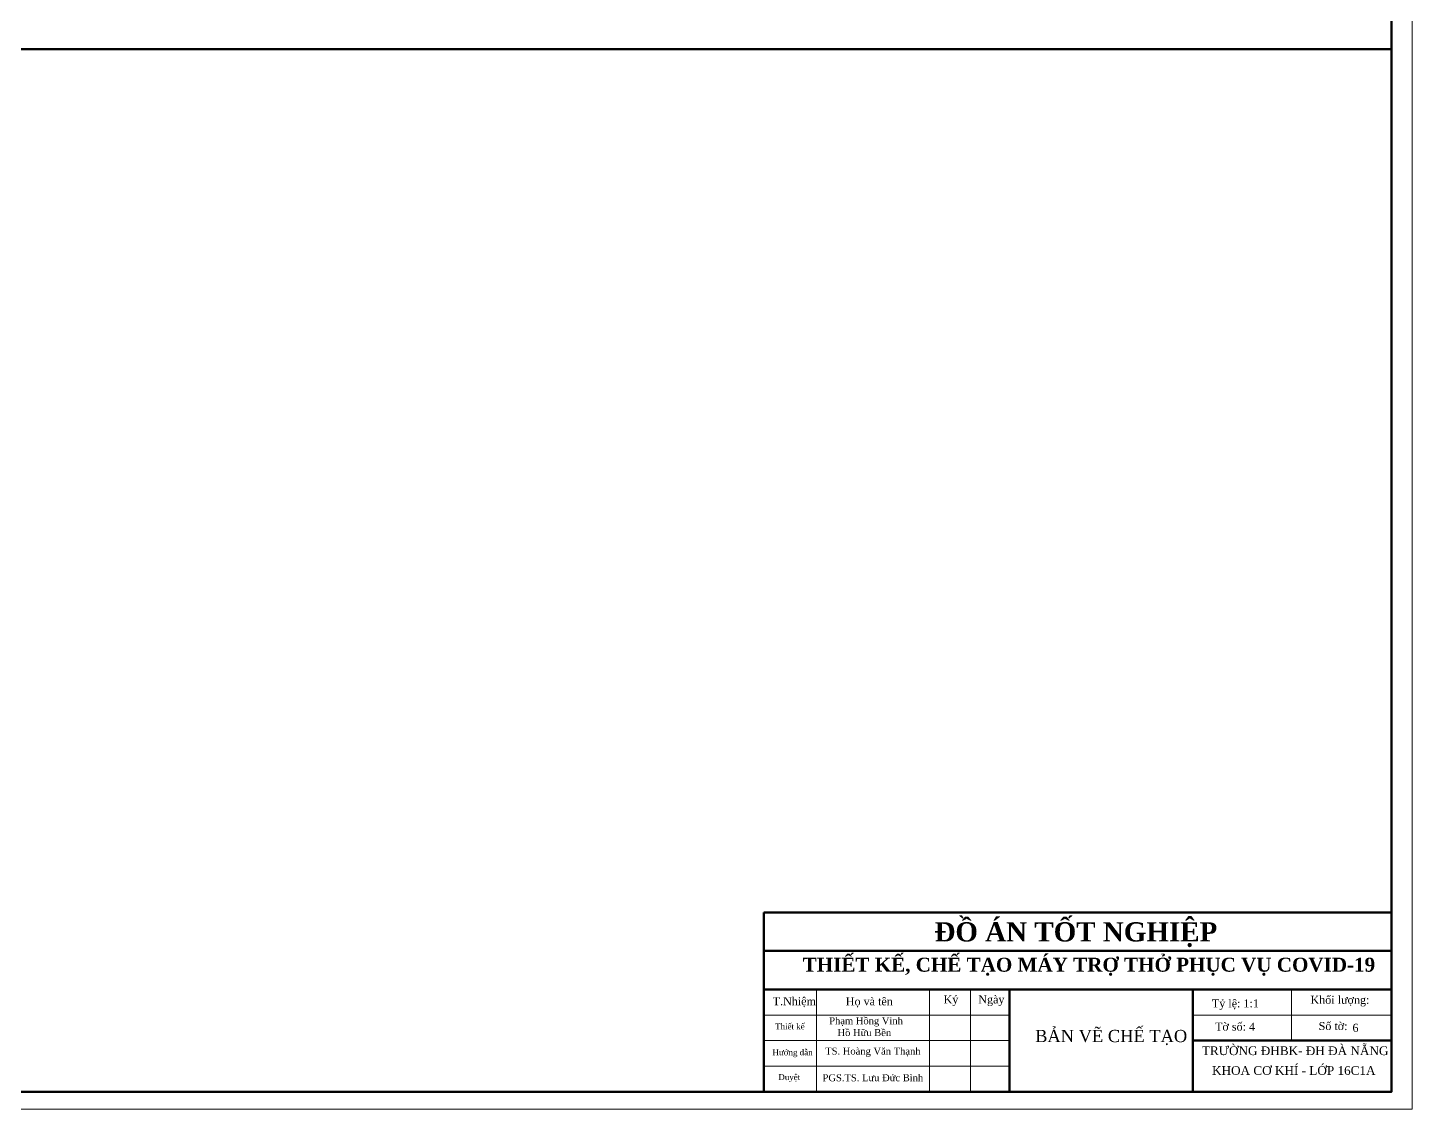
# Model space of a CAD drawing. Header units: inches. Extents: x -122986 to 27550, y -4965 to 6170.
# Drawn here: x 5792.3 to 6189.4, y 271.2 to 581.3 of the extents above; entities that cross this region are included whole.
import ezdxf

# ---------------------------------------------------------------- set-up
doc = ezdxf.new("R2010")
doc.units = ezdxf.units.IN
doc.header["$LTSCALE"] = 2
doc.header["$MEASUREMENT"] = 0
for name, color, linetype, lineweight in [('1 mãnh', 7, 'Continuous', 5), ('1 Đậm', 7, 'Continuous', 50), ('đường nhạt', 5, 'Continuous', 25)]:
    doc.layers.add(name, color=color, linetype=linetype, lineweight=lineweight)
doc.layers.add('d-manh', color=2, linetype='Continuous')
doc.styles.add('SON', font='times.ttf')
doc.styles.add('TCVN', font='times.ttf', dxfattribs={"height": 2.5})
doc.styles.add('vn', font='VTIMEN.TTF', dxfattribs={"height": 4})

msp = doc.modelspace()

# ---------------------------------------------------------------- linework, layer by layer
at = {"lineweight": 20, "ltscale": 2}
for p, q in [((6018.537, 276.226), (6018.537, 305.601)), ((6050.955, 276.226), (6050.955, 305.601)), ((6062.659, 276.226), (6062.659, 305.601)), ((6154.759, 290.913), (6154.759, 305.601)), ((6003.394, 298.257), (6073.905, 298.257)), ((6126.501, 298.257), (6183.394, 298.257)), ((6003.394, 290.913), (6073.905, 290.913)), ((6003.394, 283.569), (6073.905, 283.569))]:
    msp.add_line(p, q, dxfattribs=at)
at = {"layer": '1 mãnh', "ltscale": 15}
for points in [[(5348.394, 1460.226), (5348.394, 271.226), (6189.394, 271.226), (6189.394, 1460.226)], [(6126.501, 276.226), (6183.394, 276.226), (6183.394, 290.913), (6126.501, 290.913)]]:
    msp.add_lwpolyline(points, close=True, dxfattribs=at)
at = {"layer": '1 Đậm', "lineweight": 50, "ltscale": 15}
for p, q in [((5353.394, 575.226), (6183.394, 575.226)), ((6003.394, 327.633), (6003.394, 276.226))]:
    msp.add_line(p, q, dxfattribs=at)
at = {"layer": '1 Đậm', "lineweight": 50, "ltscale": 0.2}
for p, q in [((6003.394, 327.633), (6183.394, 327.633)), ((6003.394, 316.617), (6183.394, 316.617)), ((6003.394, 305.601), (6183.394, 305.601)), ((6073.905, 276.226), (6073.905, 305.601)), ((6126.501, 276.226), (6126.501, 305.601)), ((6126.501, 290.913), (6183.394, 290.913))]:
    msp.add_line(p, q, dxfattribs=at)
at = {"layer": '1 Đậm', "ltscale": 0.2}
msp.add_lwpolyline([(5353.394, 1434.226), (5353.394, 276.226), (6183.394, 276.226), (6183.394, 1434.226)], close=True, dxfattribs=at)

# ---------------------------------------------------------------- texts
at = {"lineweight": 20, "ltscale": 2, "style": 'vn'}
for s, insert, char_height, width, attachment_point in [('{\\fTimes New Roman|b1|i0|c0|p18;ĐỒ ÁN TỐT NGHIỆP}', (6092.908, 321.281), 5.50789, 165.23678, 5), ('\\A1;\\pi8.97362;{\\fTimes New Roman|b1|i0|c0|p18;THIẾT KẾ\\fTimes New Roman|b1|i0|c163|p18;, CHẾ TẠO \\fTimes New Roman|b1|i0|c0|p18;MÁY TRỢ THỞ PHỤC VỤ COVID-19}', (6005.612, 314.684), 4, 178.33453, 1), ('{\\fTimes New Roman|b0|i0|c0|p18;T.Nhiệm}', (6012.17, 301.929), 2.29496, 13.76973, 5), ('{\\fTimes New Roman|b0|i0|c0|p18;Họ và tên}', (6033.672, 301.888), 2.29496, 22.94955, 5), ('{\\fTimes New Roman|b0|i0|c0|p18;Ký}', (6057.092, 302.35), 2.29496, 13.76973, 5), ('{\\fTimes New Roman|b0|i0|c0|p18;Tỷ lệ: 1:1}', (6138.655, 301.224), 2.29496, 17.0612, 5), ('{\\fTimes New Roman|b0|i0|c0|p18;Khối lượng:}', (6168.645, 302.243), 2.29496, 16.29283, 5), ('{\\fTimes New Roman|b0|i0|c0|p18;Thiết kế}', (6010.905, 294.981), 1.7, 13.76973, 5), ('{\\fTimes New Roman|b0|i0|c0|p18;Tờ số: 4 }', (6138.566, 294.91), 2.29496, 13.76973, 5), ('{\\fTimes New Roman|b0|i0|c0|p18;Số tờ:  }', (6166.673, 295.074), 2.29496, 13.76973, 5), ('{\\fTimes New Roman|b0|i0|c0|p18;6 }', (6173.11, 294.576), 2.29496, 13.76973, 5), ('{\\fTimes New Roman|b0|i0|c0|p18;Hướng dẫn}', (6011.657, 287.286), 1.7, 13.76973, 5), ('{\\fTimes New Roman|b0|i0|c0|p18;Duyệt}', (6010.724, 280.173), 1.7, 13.76973, 5)]:
    msp.add_mtext(s, dxfattribs=dict(at, insert=insert, char_height=char_height, width=width, attachment_point=attachment_point))
at = {"lineweight": 50, "ltscale": 2, "insert": (6068.681, 302.35), "char_height": 2.29496, "width": 13.76973, "attachment_point": 5, "style": 'vn'}
msp.add_mtext('{\\fTimes New Roman|b0|i0|c0|p18;Ngày}', dxfattribs=at)
at = {"layer": 'd-manh', "lineweight": 25, "char_height": 2, "attachment_point": 5, "style": 'SON'}
for s, insert, width in [('Phạm Hồng Vinh', (6032.737, 296.288), 31.46391), ('Hồ Hữu Bền', (6032.249, 293.207), 31.46391), ('TS. Hoàng Văn Thạnh', (6034.697, 287.586), 36.08725), ('PGS.TS. Lưu Đức Bình', (6034.697, 280.242), 36.08725)]:
    msp.add_mtext(s, dxfattribs=dict(at, insert=insert, width=width))
at = {"layer": 'đường nhạt', "ltscale": 0.2, "insert": (6062.659, 293.993), "char_height": 3.5, "attachment_point": 1, "style": 'TCVN'}
msp.add_mtext_dynamic_manual_height_columns('\\pi18.56787;BẢN VẼ CHẾ TẠO', width=79.48397, gutter_width=12.5, heights=[38.27], dxfattribs=at)
at = {"layer": 'đường nhạt', "ltscale": 0.2, "char_height": 2.5, "width": 102.57599, "attachment_point": 1, "style": 'TCVN'}
for s, insert in [('{\\fTimes New Roman|b0|i0|c186|p18;TR}Ư{\\fTimes New Roman|b0|i0|c186|p18;ỜNG ĐH}BK- ĐH {\\fTimes New Roman|b0|i0|c186|p18;ĐÀ NẴNG}', (6129.063, 289.268)), ('KHOA CƠ KHÍ - LỚP 16C1A', (6131.96, 283.602))]:
    msp.add_mtext(s, dxfattribs=dict(at, insert=insert))

doc.saveas('drawing.dxf')
